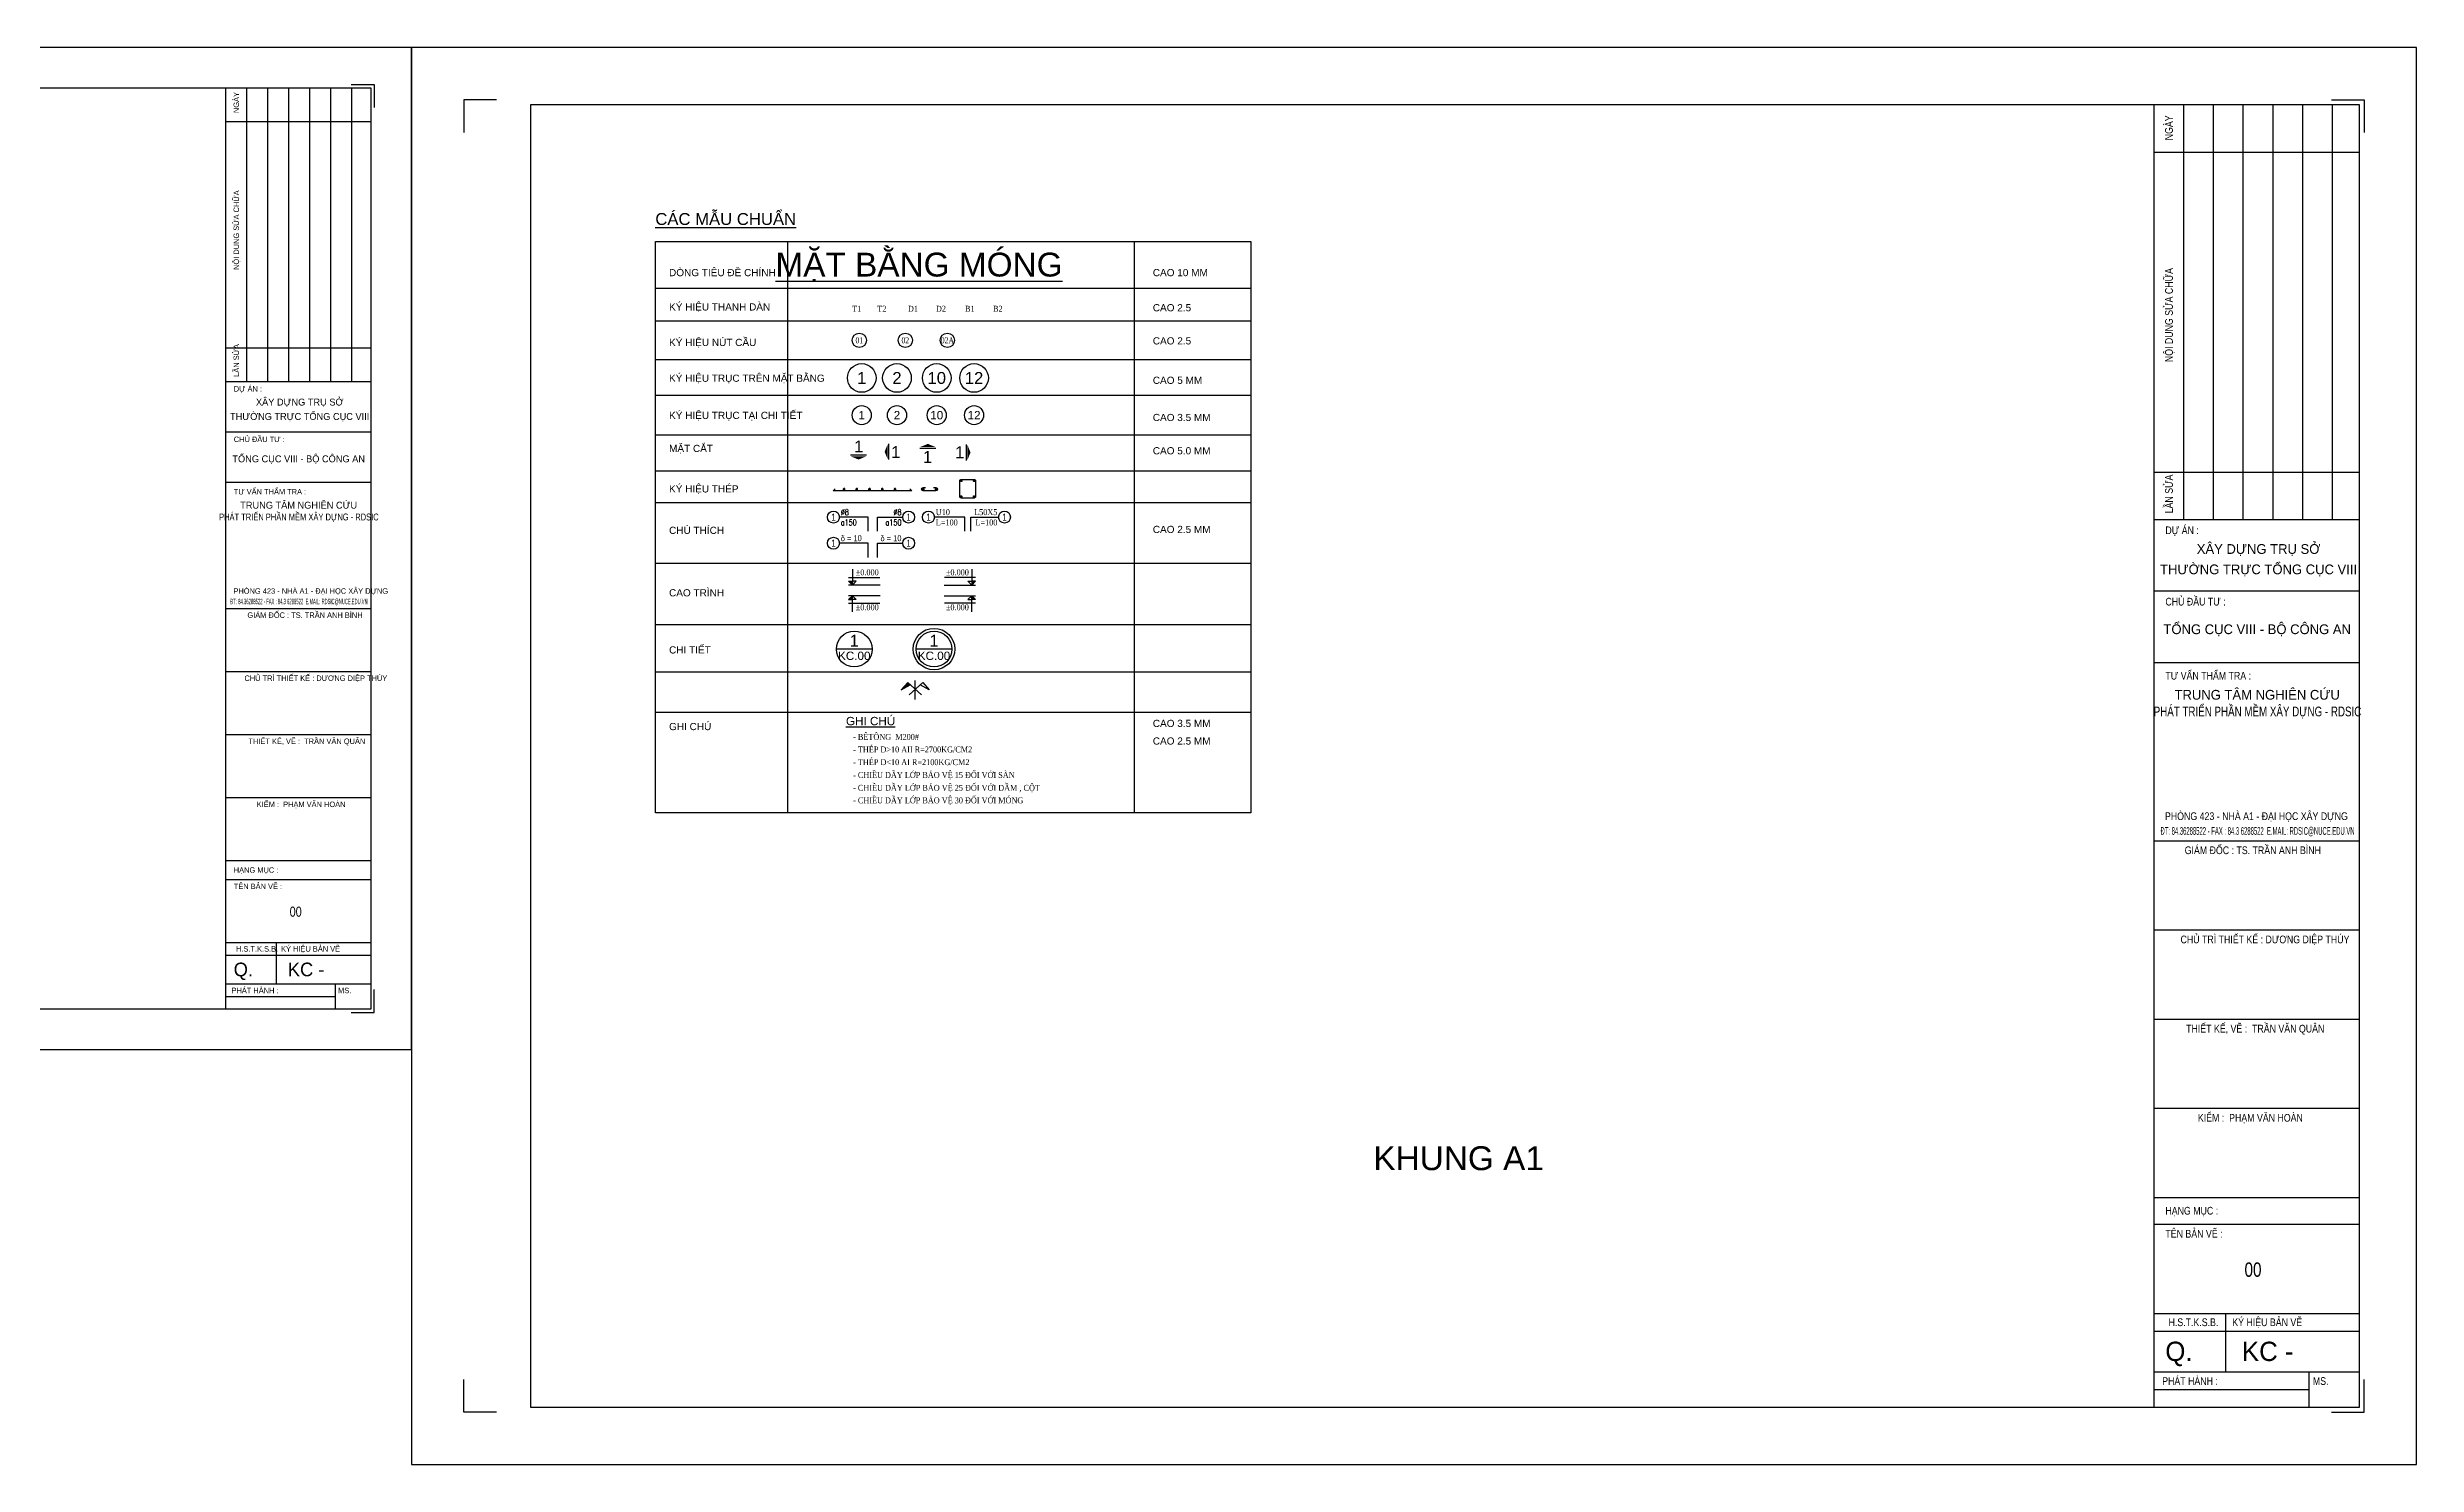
# Model space of a CAD drawing. Header units: inches. Extents: x -31218 to -11868, y 15 to 2848.
# Drawn here: x -30060 to -29067, y 15 to 609 of the extents above; entities that cross this region are included whole.
import ezdxf
from ezdxf.enums import TextEntityAlignment as Align

# ---------------------------------------------------------------- set-up
doc = ezdxf.new("R2010")
doc.units = ezdxf.units.IN
doc.header["$MEASUREMENT"] = 0
for name, color, linetype in [('1', 1, 'Continuous'), ('3', 3, 'Continuous'), ('8', 8, 'Continuous')]:
    doc.layers.add(name, color=color, linetype=linetype)
doc.layers.add('Dim', color=8, linetype='Continuous', lineweight=15)
doc.styles.add('.VnAvantH', font='VnAvantH_0.TTF')
doc.styles.add('.VnHelvetlnsH', font='VnHelvetInsH-Medium_0.TTF')
doc.styles.add('avanh', font='VnAvantH_0.TTF', dxfattribs={"width": 0.7})
doc.styles.add('romans.shx', font='romans.shx', dxfattribs={"width": 0.75, "bigfont": 'vns.shx'})
doc.styles.add('Symbol', font='symbol.ttf', dxfattribs={"width": 0.75})
doc.styles.add('vntimeh.shx', font='vntimeh.shx', dxfattribs={"width": 0.75})
doc.dimstyles.new('RDSIC', dxfattribs={"dimtxt": 2, "dimasz": 1.2, "dimexe": 1, "dimexo": 0, "dimgap": 0.5, "dimtad": 1, "dimdec": 0, "dimzin": 0, "dimdsep": 46, "dimtxsty": 'romans.shx', "dimblk": 'ARCHTICK', "dimcen": 0.09, "dimdle": 1, "dimclrd": 8, "dimclre": 8, "dimclrt": 3, "dimadec": 0, "dimazin": 0, "dimtfac": 1, "dimtdec": 0, "dimtmove": 2, "dimatfit": 3, "dimfxl": 1, "dimtolj": 1, "dimtzin": 0, "dimarcsym": 0})

# ---------------------------------------------------------------- blocks, each defined once
blk = doc.blocks.new('thep')
at = {"layer": '1'}
for p, q in [((-0.5, 0), (0.5, 0)), ((-0.35, 0.35), (0.35, -0.35)), ((0.35, 0.35), (-0.35, -0.35)), ((0, 0.5), (0, -0.5))]:
    blk.add_line(p, q, dxfattribs=at)
at = {"layer": '1', "const_width": 0.0833}
blk.add_lwpolyline([(-0.5, 0, 1), (0.5, 0, 1), (-0.5, 0, 1)], format="xyb", dxfattribs=at)
blk = doc.blocks.new("ghichu'")
at = {"color": 8}
blk.add_circle((2.5, 0), 2.5, dxfattribs=at)
at = {"color": 3, "style": 'romans.shx', "width": 0.75}
for tag, p in [('DK', (-0.5, 0.85)), ('KC', (-0.5, -2.97))]:
    blk.add_attdef(tag, text='', height=2, dxfattribs=at).set_placement(p, align=Align.RIGHT)
at = {"color": 7, "style": '.VnHelvetlnsH', "width": 0.75}
blk.add_attdef('SH', text='', height=2.5, dxfattribs=at).set_placement((2.5, 0), align=Align.MIDDLE)
blk = doc.blocks.new('ghichu')
at = {"color": 8}
blk.add_circle((-2.5, 0), 2.5, dxfattribs=at)
at = {"color": 7, "style": '.VnHelvetlnsH', "width": 0.75}
blk.add_attdef('SH', text='', height=2.5, dxfattribs=at).set_placement((-2.5, 0), align=Align.MIDDLE)
at = {"color": 3, "style": 'romans.shx', "width": 0.75}
for tag, p in [('DK', (0.56, 0.85)), ('KC', (0.56, -2.97))]:
    blk.add_attdef(tag, p, '', height=2, dxfattribs=at)
blk = doc.blocks.new('_ArchTick')
at = {"layer": 'Dim', "color": 0, "const_width": 0.15}
blk.add_lwpolyline([(-0.5, -0.5), (0.5, 0.5)], dxfattribs=at)
blk = doc.blocks.new('ct')
blk.add_hatch(color=256).paths.add_polyline_path([(0, 0), (-1.61, 1.6), (0, 1.6)])
at = {"ltscale": 50}
h = blk.add_hatch(dxfattribs=at)
h.set_pattern_fill('ANSI31', color=8, scale=1.406251, style=0)
h.set_pattern_definition([(45, (0, 5e-12), (-3.157, 3.157), [])])
h.paths.add_polyline_path([(0, 1.6), (0, 0), (1.61, 1.6)])
at = {"color": 8, "ltscale": 50}
for p, q in [((11.56, 0), (-1.64, 0)), ((-1.59, 3.14), (11.47, 3.14))]:
    blk.add_line(p, q, dxfattribs=at)
for points in [[(0, 0), (-1.61, 1.6), (0, 1.6)], [(0, 6.69), (0, 0)], [(0, 0), (1.61, 1.6), (0, 1.6)]]:
    blk.add_lwpolyline(points, dxfattribs=at)
at = {"color": 3, "style": 'vntimeh.shx', "width": 0.75}
blk.add_attdef('CT', (1.41, 4.07), '', height=2, dxfattribs=at)
blk = doc.blocks.new('dx')
blk.add_hatch(color=8).paths.add_polyline_path([(-2.07, 6.07), (-3.16, 7.04), (-5.85, 3.99)])
at = {"color": 8}
for p, q in [((-3.16, 7.04), (-5.85, 3.99)), ((-5.85, 3.99), (-2.07, 6.07)), ((2.58, 1.96), (-3.16, 7.04)), ((-2.58, 1.96), (3.16, 7.04)), ((0, 0), (0, 7.95)), ((5.85, 3.99), (2.07, 6.07)), ((3.16, 7.04), (5.85, 3.99))]:
    blk.add_line(p, q, dxfattribs=at)
blk = doc.blocks.new('mct')
at = {"color": 1, "ltscale": 2}
blk.add_line((3.31, 1.83), (-3.31, 1.83), dxfattribs=at)
blk.add_lwpolyline([(0, 0, 0, 6.43, 0), (0, 1.33, 3.75, 3.75, 0)], format="xyseb", dxfattribs=at)
at = {"style": '.VnHelvetlnsH'}
blk.add_attdef('1', text='', height=5, dxfattribs=at).set_placement((0.1, 5.48), align=Align.MIDDLE_CENTER)
blk = doc.blocks.new('ct1a1')
at = {"layer": '1'}
blk.add_line((7.5, 0), (-7.5, 0), dxfattribs=at)
blk.add_circle((0, 0), 7.5, dxfattribs=at)
at = {"color": 0, "style": '.VnHelvetlnsH'}
for tag, height, p in [('TEN', 5, (0, 3.51)), ('KC', 3.5, (0, -2.81))]:
    blk.add_attdef(tag, text='', height=height, dxfattribs=at).set_placement(p, align=Align.MIDDLE_CENTER)
blk = doc.blocks.new('ct2a1')
at = {"layer": '1'}
blk.add_line((7.5, 0), (-7.5, 0), dxfattribs=at)
blk.add_circle((0, 0), 7.5, dxfattribs=at)
at = {"layer": '8'}
blk.add_circle((0, 0), 8.7, dxfattribs=at)
at = {"color": 0, "style": '.VnHelvetlnsH'}
for tag, height, p in [('TEN', 5, (0, 3.51)), ('KC', 3.5, (0, -2.81))]:
    blk.add_attdef(tag, text='', height=height, dxfattribs=at).set_placement(p, align=Align.MIDDLE_CENTER)
blk = doc.blocks.new('A3')
at = {"ltscale": 3}
for p, q in [((365, 198.03), (408, 198.03)), ((365, 183.08), (408, 183.08)), ((365, 168.13), (408, 168.13)), ((365, 130.75), (408, 130.75)), ((365, 112.06), (408, 112.06)), ((365, 93.37), (408, 93.37)), ((365, 74.68), (408, 74.68)), ((365, 55.99), (408, 55.99)), ((365, 50.38), (408, 50.38)), ((365, 31.69), (408, 31.69)), ((379.95, 31.69), (379.95, 19.48)), ((365, 27.95), (408, 27.95)), ((365, 19.48), (408, 19.48)), ((365, 15.74), (397.4, 15.74)), ((397.4, 19.48), (397.4, 12))]:
    blk.add_line(p, q, dxfattribs=at)
at = {"layer": '1'}
blk.add_line((365, 12), (365, 285), dxfattribs=at)
blk.add_lwpolyline([(25, 285), (408, 285), (408, 12), (25, 12)], close=True, dxfattribs=at)
at = {"layer": '8', "ltscale": 3}
for p, q in [((371.23, 198.03), (371.23, 285)), ((377.46, 198.03), (377.46, 285)), ((383.69, 198.03), (383.69, 285)), ((389.92, 198.03), (389.92, 285)), ((396.15, 198.03), (396.15, 285)), ((402.38, 198.03), (402.38, 285)), ((365, 275.03), (408, 275.03)), ((365, 208), (408, 208))]:
    blk.add_line(p, q, dxfattribs=at)
at = {"layer": 'Defpoints', "lineweight": -3}
blk.add_lwpolyline([(0, 0), (420, 0), (420, 297), (0, 297)], close=True, dxfattribs=at)
at = {"layer": 'Defpoints', "lineweight": -2}
for points in [[(17.81, 286), (11, 286), (11, 279.19)], [(402.19, 286), (409, 286), (409, 279.19)], [(17.81, 11), (11, 11), (11, 17.81)], [(402.19, 11), (409, 11), (409, 17.81)]]:
    blk.add_lwpolyline(points, dxfattribs=at)
at = {"ltscale": 3, "style": 'avanh', "width": 0.85}
for s, height, p in [('NGµY', 1.62, (368.94, 277.53)), ('NéI DUNG SöA CH÷A', 1.6198, (368.94, 231.04)), ('lÇn söa', 1.62, (368.94, 199.36))]:
    blk.add_text(s, height=height, rotation=90, dxfattribs=at).set_placement(p)
for s, height, p in [('Dù ¸N :', 1.62, (367.38, 194.99)), ('CHñ §ÇU T¦ :', 1.6198, (367.38, 180.04)), ('Phßng 423 - nhµ a1 - ®¹i häc x©y dùng', 1.6198, (367.29, 135.08)), ('H¹NG MôC :', 1.62, (367.38, 52.4))]:
    blk.add_text(s, height=height, dxfattribs=at).set_placement(p)
at = {"ltscale": 3, "style": 'avanh'}
for s, p in [('th\xadêng trùc tæng côc Viii', (386.9, 186.59)), ('x©y dùng trô së', (386.9, 190.86)), ('Tæng côc viii - Bé c«ng an', (386.61, 174.04)), ('trung t©m nghiªn cøu', (386.61, 160.31))]:
    blk.add_text(s, height=2.0409, dxfattribs=at).set_placement(p, align=Align.CENTER)
at = {"ltscale": 3, "style": 'avanh', "width": 0.75}
blk.add_text('ph¸t triÓn phÇn mÒm x©y dùng - RDSic', height=2.0409, dxfattribs=at).set_placement((386.67, 156.81), align=Align.CENTER)
at = {"ltscale": 3, "style": 'avanh', "width": 0.580598}
blk.add_text('§T: 84.36288522 - FAX : 84.3 6288522  E.mail: rdsic@nuce.edu.vn', height=1.6198, dxfattribs=at).set_placement((366.35, 131.99), (407, 131.99), align=Align.FIT)
at = {"ltscale": 3, "style": 'avanh'}
for s, p in [('Q.', (367.36, 21.72)), ('Kc - ', (383.4, 21.72))]:
    blk.add_text(s, height=4.049, dxfattribs=at).set_placement(p)
at = {"layer": '3', "ltscale": 3, "style": 'avanh', "width": 0.85}
for s, height, p in [('T¦ VÊN ThÈm tra :', 1.6198, (367.38, 164.51)), ('GI¸M §èC : TS. trÇn anh b×nh', 1.6198, (371.42, 127.94)), ('CHñ TR× thiÕt kÕ : d\xad¬ng diÖp thóy', 1.6198, (370.55, 109.25)), ('THIÕT KÕ, VÏ :  TrÇn v¨n qu©n', 1.6198, (371.72, 90.56)), ('KIÓM :  ph¹m v¨n hoµn', 1.6198, (374.18, 71.87)), ('T£N B¶N VÏ :', 1.6198, (367.38, 47.57)), ('H.S.T.K.S.B.', 1.6198, (368.04, 29.03)), ('Ký HIÖU B¶N VÏ', 1.6198, (381.39, 29.03)), ('PH¸T HµNH :', 1.6198, (366.71, 16.71)), ('MS.', 1.62, (398.27, 16.71))]:
    blk.add_text(s, height=height, dxfattribs=at).set_placement(p)

msp = doc.modelspace()

# ---------------------------------------------------------------- linework, layer by layer
for p, q in [((-29805.06, 527.78), (-29555.61, 527.78)), ((-29805.06, 288.36), (-29805.06, 527.78)), ((-29749.71, 527.78), (-29749.71, 288.36)), ((-29604.48, 527.78), (-29604.48, 288.36)), ((-29555.61, 527.78), (-29555.61, 288.36)), ((-29805.06, 508.28), (-29555.61, 508.28)), ((-29805.06, 494.63), (-29555.61, 494.63)), ((-29805.06, 478.46), (-29555.61, 478.46)), ((-29805.06, 463.4), (-29555.61, 463.4)), ((-29805.06, 446.83), (-29555.61, 446.83)), ((-29805.06, 431.72), (-29555.61, 431.72)), ((-29805.06, 418.51), (-29555.61, 418.51)), ((-29805.06, 393.1), (-29555.61, 393.1)), ((-29805.06, 367.31), (-29555.61, 367.31)), ((-29805.06, 347.56), (-29555.61, 347.56)), ((-29805.06, 330.65), (-29555.61, 330.65)), ((-29555.61, 288.36), (-29805.06, 288.36))]:
    msp.add_line(p, q)
at = {"layer": '1'}
msp.add_lwpolyline([(-29676.91, 428.16), (-29671.58, 428.16, -0.414214), (-29670.98, 427.56), (-29670.98, 420.94, -0.414214), (-29671.58, 420.34), (-29676.91, 420.34, -0.414214), (-29677.51, 420.94), (-29677.51, 427.56, -0.414214)], format="xyb", close=True, dxfattribs=at)
at = {"layer": '1', "ltscale": 5}
msp.add_lwpolyline([(-29698.5, 424.18), (-29697.65, 423.34), (-29730.57, 423.34), (-29729.72, 424.18)], dxfattribs=at)
msp.add_lwpolyline([(-29688.53, 424.74), (-29687.53, 424.74, -1), (-29687.53, 423.34), (-29692.86, 423.34, -1), (-29692.86, 424.74), (-29691.86, 424.74)], format="xyb", dxfattribs=at)
at = {"layer": '8'}
for centre, radius in [((-29719.64, 486.44), 3), ((-29700.37, 486.44), 3), ((-29682.75, 486.44), 3), ((-29718.64, 470.65), 6), ((-29703.86, 470.65), 6), ((-29687.21, 470.65), 6), ((-29671.57, 470.65), 6), ((-29718.64, 455.06), 4), ((-29703.86, 455.06), 4), ((-29687.21, 455.06), 4), ((-29671.57, 455.06), 4)]:
    msp.add_circle(centre, radius, dxfattribs=at)

# ---------------------------------------------------------------- block references
for p, xscale, yscale, zscale in [((-30501.27, 189.17), 1.414285714286958, 1.414285714286958, 1.414285714285711), ((-29907.27, 15.21), 2, 2, 2)]:
    msp.add_blockref('A3', p, dxfattribs=dict(xscale=xscale, yscale=yscale, zscale=zscale))
for name, p, values in [('mct', (-29719.97, 436.46), {'1': '1'}), ('ct1a1', (-29721.75, 357.02), {'KC': 'kc.00', 'TEN': '1'}), ('ct2a1', (-29688.35, 357.02), {'KC': 'kc.00', 'TEN': '1'})]:
    msp.add_blockref(name, p).add_auto_attribs(values)
ref = msp.add_blockref('mct', (-29709.05, 439.73), dxfattribs=dict(rotation=270))
ref.add_attrib('1', '1', dxfattribs={"height": 5, "style": '.VnHelvetlnsH'}).set_placement((-29704.36, 439.62), align=Align.MIDDLE_CENTER)
ref = msp.add_blockref('mct', (-29690.94, 443.03), dxfattribs=dict(rotation=180))
ref.add_attrib('1', '1', dxfattribs={"height": 5, "style": '.VnHelvetlnsH'}).set_placement((-29691.05, 437.55), align=Align.MIDDLE_CENTER)
ref = msp.add_blockref('mct', (-29673.05, 439.43), dxfattribs=dict(rotation=90))
ref.add_attrib('1', '1', dxfattribs={"height": 5, "style": '.VnHelvetlnsH'}).set_placement((-29677.57, 439.53), align=Align.MIDDLE_CENTER)
ref = msp.add_blockref('ghichu', (-29727.97, 412.32))
ref.add_attrib('SH', '1', dxfattribs={"color": 7, "height": 3, "style": '.VnHelvetlnsH', "width": 0.75}).set_placement((-29730.47, 412.32), align=Align.MIDDLE)
ref.add_attrib('DK', '%%c8', (-29727.4, 413.17), dxfattribs={"color": 3, "height": 2.5, "style": 'romans.shx', "width": 0.75})
ref.add_attrib('KC', 'a150', (-29727.4, 408.85), dxfattribs={"color": 3, "height": 2.5, "style": 'romans.shx', "width": 0.75})
ref = msp.add_blockref("ghichu'", (-29701.47, 412.32))
ref.add_attrib('SH', '1', dxfattribs={"color": 7, "height": 3, "style": '.VnHelvetlnsH', "width": 0.75}).set_placement((-29698.97, 412.32), align=Align.MIDDLE)
ref.add_attrib('DK', '%%c8', dxfattribs={"color": 3, "height": 2.5, "style": 'romans.shx', "width": 0.75}).set_placement((-29701.97, 413.17), align=Align.RIGHT)
ref.add_attrib('KC', 'a150', dxfattribs={"color": 3, "height": 2.5, "style": 'romans.shx', "width": 0.75}).set_placement((-29701.97, 408.85), align=Align.RIGHT)
ref = msp.add_blockref('ghichu', (-29688.16, 412.32))
ref.add_attrib('SH', '1', dxfattribs={"color": 7, "height": 3, "style": '.VnHelvetlnsH', "width": 0.75}).set_placement((-29690.66, 412.32), align=Align.MIDDLE)
ref.add_attrib('DK', 'u10', (-29687.6, 413.17), dxfattribs={"color": 3, "height": 2.5, "style": 'vntimeh.shx', "width": 0.75})
ref.add_attrib('KC', 'l=100', (-29687.6, 408.85), dxfattribs={"color": 3, "height": 2.5, "style": 'vntimeh.shx', "width": 0.75})
ref = msp.add_blockref("ghichu'", (-29661.32, 412.32))
ref.add_attrib('SH', '1', dxfattribs={"color": 7, "height": 3, "style": '.VnHelvetlnsH', "width": 0.75}).set_placement((-29658.82, 412.32), align=Align.MIDDLE)
ref.add_attrib('DK', 'l50x5', dxfattribs={"color": 3, "height": 2.5, "style": 'vntimeh.shx', "width": 0.75}).set_placement((-29661.81, 413.17), align=Align.RIGHT)
ref.add_attrib('KC', 'l=100', dxfattribs={"color": 3, "height": 2.5, "style": 'vntimeh.shx', "width": 0.75}).set_placement((-29661.81, 408.85), align=Align.RIGHT)
ref = msp.add_blockref('ghichu', (-29727.97, 401.41))
ref.add_attrib('SH', '1', dxfattribs={"color": 7, "height": 3, "style": '.VnHelvetlnsH', "width": 0.75}).set_placement((-29730.47, 401.41), align=Align.MIDDLE)
ref.add_attrib('DK', 'd = 10', (-29727.4, 402.25), dxfattribs={"color": 3, "height": 2.5, "style": 'Symbol', "width": 0.75})
ref = msp.add_blockref("ghichu'", (-29701.47, 401.41))
ref.add_attrib('SH', '1', dxfattribs={"color": 7, "height": 3, "style": '.VnHelvetlnsH', "width": 0.75}).set_placement((-29698.97, 401.41), align=Align.MIDDLE)
ref.add_attrib('DK', 'd = 10', dxfattribs={"color": 3, "height": 2.5, "style": 'Symbol', "width": 0.75}).set_placement((-29701.97, 402.25), align=Align.RIGHT)
ref = msp.add_blockref('ct', (-29722.53, 383.88))
ref.add_attrib('CT', '%%p0.000', (-29721.12, 387.95), dxfattribs={"color": 3, "height": 2.5, "style": 'vntimeh.shx', "width": 0.75})
ref = msp.add_blockref('ct', (-29672.54, 383.88), dxfattribs=dict(xscale=-1))
ref.add_attrib('CT', '%%p0.000', dxfattribs={"color": 3, "height": 2.5, "style": 'vntimeh.shx', "width": 0.75}).set_placement((-29673.74, 387.95), align=Align.RIGHT)
ref = msp.add_blockref('ct', (-29722.53, 379.37), dxfattribs=dict(xscale=-1, rotation=180))
ref.add_attrib('CT', '%%p0.000', (-29721.12, 373.3), dxfattribs={"color": 3, "height": 2.5, "style": 'vntimeh.shx', "width": 0.75})
ref = msp.add_blockref('ct', (-29672.54, 379.37), dxfattribs=dict(rotation=180))
ref.add_attrib('CT', '%%p0.000', dxfattribs={"color": 3, "height": 2.5, "style": 'vntimeh.shx', "width": 0.75}).set_placement((-29673.74, 373.3), align=Align.RIGHT)
msp.add_blockref('dx', (-29696.21, 335.92))
at = {"layer": '1'}
for p in [(-29676.91, 427.56), (-29726.02, 424.04), (-29720.69, 424.04), (-29715.37, 424.04), (-29710.04, 424.04), (-29704.72, 424.04), (-29692.86, 424.04), (-29687.53, 424.04)]:
    msp.add_blockref('thep', p, dxfattribs=at)
at = {"layer": '1', "xscale": -1}
msp.add_blockref('thep', (-29671.58, 427.56), dxfattribs=at)
at = {"layer": '1', "xscale": -1, "rotation": 180}
msp.add_blockref('thep', (-29676.91, 420.94), dxfattribs=at)
at = {"layer": '1', "rotation": 180}
msp.add_blockref('thep', (-29671.58, 420.94), dxfattribs=at)

# ---------------------------------------------------------------- texts
at = {"color": 7, "lineweight": -2, "style": '.VnHelvetlnsH'}
for s, height, p in [('%%uc¸c mÉu chuÈn', 5, (-29805.1, 534.77)), ('dßng tiªu ®Ò chÝnh', 3, (-29799.34, 513.31)), ('cao 10 mm', 3, (-29596.69, 513.31)), ('ký hiÖu thanh dµn', 3, (-29799.34, 498.93)), ('cao 2.5', 3, (-29596.69, 498.6)), ('ký hiÖu nót cÇu', 3, (-29799.34, 484.06)), ('cao 2.5', 3, (-29596.69, 484.71)), ('ký hiÖu trôc trªn mÆt b»ng', 3, (-29799.34, 469.06)), ('cao 5 mm', 3, (-29596.69, 468.18)), ('ký hiÖu trôc t¹i chi tiÕt', 3, (-29799.34, 453.48)), ('cao 3.5 mm', 3, (-29596.69, 452.6)), ('mÆt c¾t', 3, (-29799.34, 439.63)), ('cao 5.0 mm', 3, (-29596.69, 438.65)), ('ký hiÖu thÐp', 3, (-29799.34, 422.67)), ('chó thÝch', 3, (-29799.34, 405.3)), ('cao 2.5 mm', 3, (-29596.69, 405.68)), ('cao tr×nh', 3, (-29799.34, 379.12)), ('chi tiÕt', 3, (-29799.34, 355.18)), ('ghi chó', 3, (-29799.34, 323.06)), ('cao 3.5 mm', 3, (-29596.69, 324.38)), ('cao 2.5 mm', 3, (-29596.69, 317))]:
    msp.add_text(s, height=height, dxfattribs=at).set_placement(p)
msp.add_text('%%UmÆt b»ng mãng', height=10, dxfattribs=at).set_placement((-29694.64, 518.17), align=Align.MIDDLE_CENTER)
at = {"color": 3, "style": 'vntimeh.shx'}
for s, width, p in [('t1 ', 0.75, (-29720.32, 499.66)), ('t2', 0.75, (-29710.21, 499.66)), ('d1', 0.75, (-29697.17, 499.66)), ('d2', 0.75, (-29685.44, 499.66)), ('b1', 0.75, (-29673.36, 499.66)), ('b2', 0.75, (-29661.63, 499.66)), ('01', 0.7, (-29719.64, 486.44)), ('02', 0.7, (-29700.37, 486.44)), ('02a', 0.7, (-29682.75, 486.44))]:
    msp.add_text(s, height=2.5, dxfattribs=dict(at, width=width)).set_placement(p, align=Align.MIDDLE_CENTER)
at = {"color": 0, "style": '.VnHelvetlnsH'}
for s, height, p in [('1', 5, (-29718.64, 470.65)), ('2', 5, (-29703.86, 470.65)), ('10', 5, (-29687.21, 470.65)), ('12', 5, (-29671.57, 470.65)), ('1', 3.5, (-29718.64, 455.06)), ('2', 3.5, (-29703.86, 455.06)), ('10', 3.5, (-29687.21, 455.06)), ('12', 3.5, (-29671.57, 455.06))]:
    msp.add_text(s, height=height, dxfattribs=at).set_placement(p, align=Align.MIDDLE_CENTER)
msp.add_text('%%ughi chó', height=3.5, dxfattribs=at).set_placement((-29714.91, 327.28), align=Align.MIDDLE)
at = {"color": 3, "style": 'vntimeh.shx', "width": 0.75}
for s, p in [('- bªt«ng  m200#', (-29722.24, 318.97)), ('- thÐp d>10 aii r=2700KG/CM2', (-29722.24, 313.7)), ('- thÐp d<10 ai r=2100KG/CM2', (-29722.24, 308.38)), ('- chiÒu dÇy líp b¶o vÖ 15 ®èi víi sµn', (-29722.24, 303)), ('- chiÒu dÇy líp b¶o vÖ 25 ®èi víi dÇm , cét', (-29722.24, 297.62)), ('- chiÒu dÇy líp b¶o vÖ 30 ®èi víi mãng', (-29722.24, 292.39))]:
    msp.add_text(s, height=2.5, dxfattribs=at).set_placement(p)
at = {"style": '.VnAvantH', "width": 0.8}
for height, p in [(4.243, (-29955.74, 246.97)), (6, (-29135.81, 96.95))]:
    msp.add_text('00', height=height, dxfattribs=at).set_placement(p, align=Align.MIDDLE_CENTER)
at = {"color": 7, "style": '.VnHelvetlnsH'}
msp.add_text('khung a1', height=10, dxfattribs=at).set_placement((-29432.87, 138.64), align=Align.RIGHT)

# ---------------------------------------------------------------- leaders
for points in [[(-29715.93, 406.38), (-29715.93, 412.32), (-29727.97, 412.32)], [(-29712.06, 406.38), (-29712.06, 412.32), (-29701.47, 412.32)], [(-29675.48, 406.38), (-29675.48, 412.32), (-29688.16, 412.32)], [(-29672.96, 406.38), (-29672.96, 412.32), (-29661.32, 412.32)], [(-29715.93, 395.46), (-29715.93, 401.41), (-29727.97, 401.41)], [(-29712.06, 395.46), (-29712.06, 401.41), (-29701.47, 401.41)]]:
    msp.add_leader(points, dimstyle='RDSIC', override={"dimgap": 0.5, "dimtad": 0})

doc.saveas('drawing.dxf')
